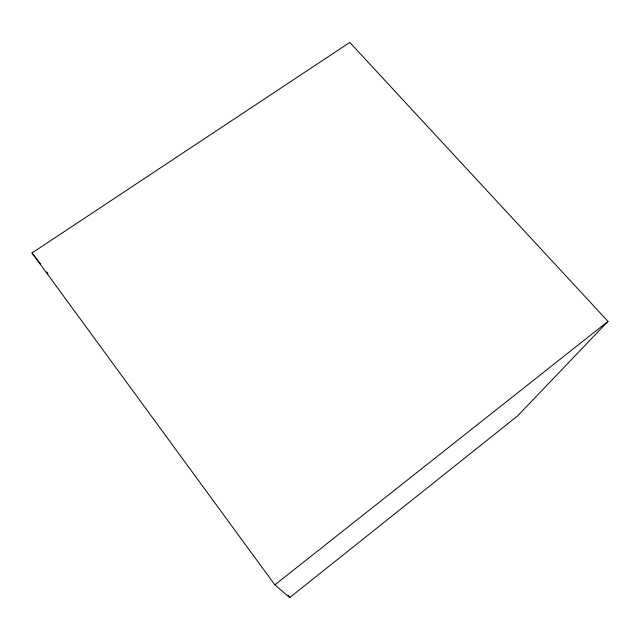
<?xml version="1.0" encoding="UTF-8"?>
<svg xmlns="http://www.w3.org/2000/svg" width="640" height="640" viewBox="0 0 640 640"><rect width="100%" height="100%" fill="white"/><g stroke="black" fill="none" stroke-linecap="round" stroke-linejoin="round"><path stroke-width="0.96" d="M608 321.384L517.68 415.84L289.736 597.568L274.848 584.856L32 252.984L349.776 42.432L608 321.384L274.848 584.856M32 252.984L40.592 264.04M46.728 271.936L47.952 273.512M287.96 595.152L289.736 597.568"/></g></svg>
